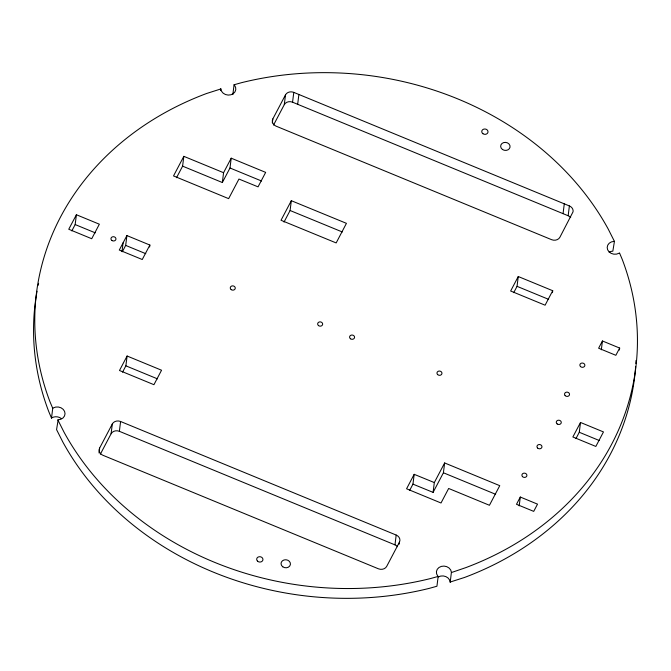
<?xml version="1.0" encoding="UTF-8"?>
<svg xmlns="http://www.w3.org/2000/svg" width="671" height="671" viewBox="0 0 671 671"><rect width="100%" height="100%" fill="white"/><g stroke="black" fill="none" stroke-linecap="round" stroke-linejoin="round"><path stroke-width="1.01" d="M61.12 418.41A7.549 6.433 7.1 0 0 51.952 417.773L51.508 418.108L52.732 408.295L49.964 401.736A301.975 257.203 7.1 0 1 206.5 93.529L220.801 88.966A7.549 6.433 7.1 0 0 230.891 94.787A7.549 6.433 7.1 0 0 234.473 85.158L234.062 84.764L241.619 82.659A301.975 257.203 7.1 0 1 608.152 228.937L614.435 241.392L612.833 251.18A7.549 6.433 7.1 0 0 609.167 252.204M635.655 366.534A301.975 257.203 7.1 0 1 464.5 577.471L450.199 582.034A7.549 6.433 7.1 0 0 438.364 576.926M450.182 582.361L451.415 572.22A7.549 6.433 7.1 0 0 441.325 566.391A7.549 6.433 7.1 0 0 437.752 576.028L438.163 576.423L436.938 586.236L429.381 588.341A301.975 257.203 7.1 0 1 62.848 442.063L56.565 429.608L58.167 419.82A7.549 6.433 7.1 0 0 64.584 411.407A7.549 6.433 7.1 0 0 53.177 407.96L52.732 408.295M71.822 230.908L75.169 224.559L76.393 214.745L99.358 224.206L91.717 238.725L68.752 229.256L76.393 214.745M121.996 251.65L123.095 242.818M99.023 452.959L99.635 448.052L112.317 423.955A6.291 5.36 7.1 0 1 120.595 421.497L396.192 535.055A6.291 5.36 7.1 0 1 399.396 542.252L399.153 544.215M122.348 251.726L125.687 245.393L126.903 235.58L149.868 245.049L149.625 247.012M100.365 454.158L111.092 433.768L112.317 423.955M122.55 372.17L125.88 365.838L127.104 356.024L161.552 370.224L153.936 384.693L119.488 370.501L127.104 356.024M111.092 433.768A6.291 5.36 7.1 0 1 119.371 431.31L120.595 421.497M182.604 166.148L183.829 156.335L223.569 172.707L222.344 182.52L182.604 166.148L176.515 177.731M220.574 90.602L220.818 88.639M232.837 94.577L234.062 84.764M222.344 182.52L229.994 167.993L231.21 158.18L265.666 172.38L258.05 186.857L238.951 179.048L228.643 198.641L173.521 175.928L183.829 156.335M272.334 122.86L272.829 118.935L285.502 94.837A6.291 5.36 7.1 0 1 293.789 92.38L569.385 205.938A6.291 5.36 7.1 0 1 573.051 211.801L559.908 237.232A6.291 5.36 7.1 0 1 551.629 239.69L276.024 126.131A6.291 5.36 7.1 0 1 272.829 118.935M273.55 125.041L284.286 104.651L285.502 94.837M284.286 104.651A6.291 5.36 7.1 0 1 292.564 102.193L293.789 92.38M297.664 104.299L298.889 94.485M284.009 222.076L290.098 210.509L291.323 200.696L346.437 223.342L336.163 242.927L281.015 220.273L291.323 200.696M397.5 546.697A6.291 5.36 7.1 0 0 394.976 544.869L396.192 535.055M412.959 484.135L414.183 474.322L434.313 482.566L433.097 492.38L412.959 484.135L409.629 490.467M433.097 492.38L443.414 472.77L444.638 462.956L499.752 485.67L489.436 505.28L448.656 488.471L441.015 502.99L406.567 488.79L414.183 474.322M513.709 292.673L517.047 286.341L518.264 276.527L552.719 290.719L552.468 292.682M519.195 505.875L520.302 497.043L537.521 504.139L533.713 511.377L516.494 504.282L520.302 497.043M563.061 213.655L564.286 203.841M570.694 217.58A6.291 5.36 7.1 0 0 568.161 215.752L569.385 205.938M575.944 438.633L579.283 432.275L580.507 422.462L603.472 431.931L595.831 446.441L572.866 436.98L580.507 422.462M601.333 349.801L602.432 340.969L619.66 348.064L619.408 350.027M126.903 235.58L119.287 250.057L142.252 259.518L149.868 245.049M223.569 172.707L231.21 158.18M518.264 276.527L510.648 291.004L545.095 305.196L552.719 290.719M399.396 542.252L386.714 566.349A6.291 5.36 7.1 0 1 378.436 568.807L102.839 455.248A6.291 5.36 7.1 0 1 99.635 448.052M434.313 482.566L444.638 462.956M602.432 340.969L598.624 348.207L615.844 355.303L619.66 348.064M451.398 572.548L465.724 567.658A301.975 257.203 7.1 0 0 622.252 259.451L619.492 252.892L619.048 253.227A7.549 6.433 7.1 0 1 607.641 249.78A7.549 6.433 7.1 0 1 614.049 241.367L614.435 241.392M438.163 576.423L430.606 578.528A301.975 257.203 7.1 0 1 64.064 432.25L57.79 419.794M290.098 210.509L342.319 231.965M292.564 102.193L568.161 215.752M229.994 167.993L261.573 181.011M517.047 286.341L548.626 299.35M75.169 224.559L95.265 232.837M125.687 245.393L145.775 253.68M579.283 432.275L599.379 440.562M443.414 472.77L495.634 494.292M125.88 365.838L157.459 378.855M119.371 431.31L394.976 544.869M51.508 418.108L48.748 411.549A301.975 257.203 7.1 0 1 37.031 291.239M38.197 285.284A301.975 257.203 7.1 0 1 38.616 283.305M636.007 360.486A301.975 257.203 7.1 0 1 635.848 363.514M482.91 133.688A3.145 2.676 7.1 0 0 487.985 132.195A3.145 2.676 7.1 0 0 483.757 129.126A3.145 2.676 7.1 0 0 482.91 133.688M502.411 149.44A4.722 4.018 7.1 0 0 510.019 147.184A4.722 4.018 7.1 0 0 503.669 142.588A4.722 4.018 7.1 0 0 502.411 149.44M282.785 566.802A4.722 4.018 7.1 0 0 290.392 564.546A4.722 4.018 7.1 0 0 284.043 559.958A4.722 4.018 7.1 0 0 282.785 566.802M257.505 561.124A3.145 2.676 7.1 0 0 262.814 560.285A3.145 2.676 7.1 0 0 259.132 556.737A3.145 2.676 7.1 0 0 257.505 561.124M522.533 476.645A2.516 2.147 7.1 0 0 526.785 476.024A2.516 2.147 7.1 0 0 523.883 473.156A2.516 2.147 7.1 0 0 522.533 476.645M537.588 448.027A2.516 2.147 7.1 0 0 541.849 447.406A2.516 2.147 7.1 0 0 538.947 444.538A2.516 2.147 7.1 0 0 537.588 448.027M580.49 366.542A2.516 2.147 7.1 0 0 584.751 365.921A2.516 2.147 7.1 0 0 581.849 363.053A2.516 2.147 7.1 0 0 580.49 366.542M565.158 395.638A2.516 2.147 7.1 0 0 569.419 395.018A2.516 2.147 7.1 0 0 566.517 392.149A2.516 2.147 7.1 0 0 565.158 395.638M111.872 240.461A2.516 2.147 7.1 0 0 115.932 239.262A2.516 2.147 7.1 0 0 112.543 236.813A2.516 2.147 7.1 0 0 111.872 240.461M318.574 325.636A2.516 2.147 7.1 0 0 322.634 324.428A2.516 2.147 7.1 0 0 319.245 321.979A2.516 2.147 7.1 0 0 318.574 325.636M557.198 423.963A2.516 2.147 7.1 0 0 561.25 422.755A2.516 2.147 7.1 0 0 557.869 420.306A2.516 2.147 7.1 0 0 557.198 423.963M350.497 338.788A2.516 2.147 7.1 0 0 354.556 337.588A2.516 2.147 7.1 0 0 351.168 335.139A2.516 2.147 7.1 0 0 350.497 338.788M437.668 374.619A2.516 2.147 7.1 0 0 441.879 373.839A2.516 2.147 7.1 0 0 438.834 371.08A2.516 2.147 7.1 0 0 437.668 374.619M231.185 289.629A2.516 2.147 7.1 0 0 235.244 288.421A2.516 2.147 7.1 0 0 231.856 285.972A2.516 2.147 7.1 0 0 231.185 289.629"/></g></svg>
